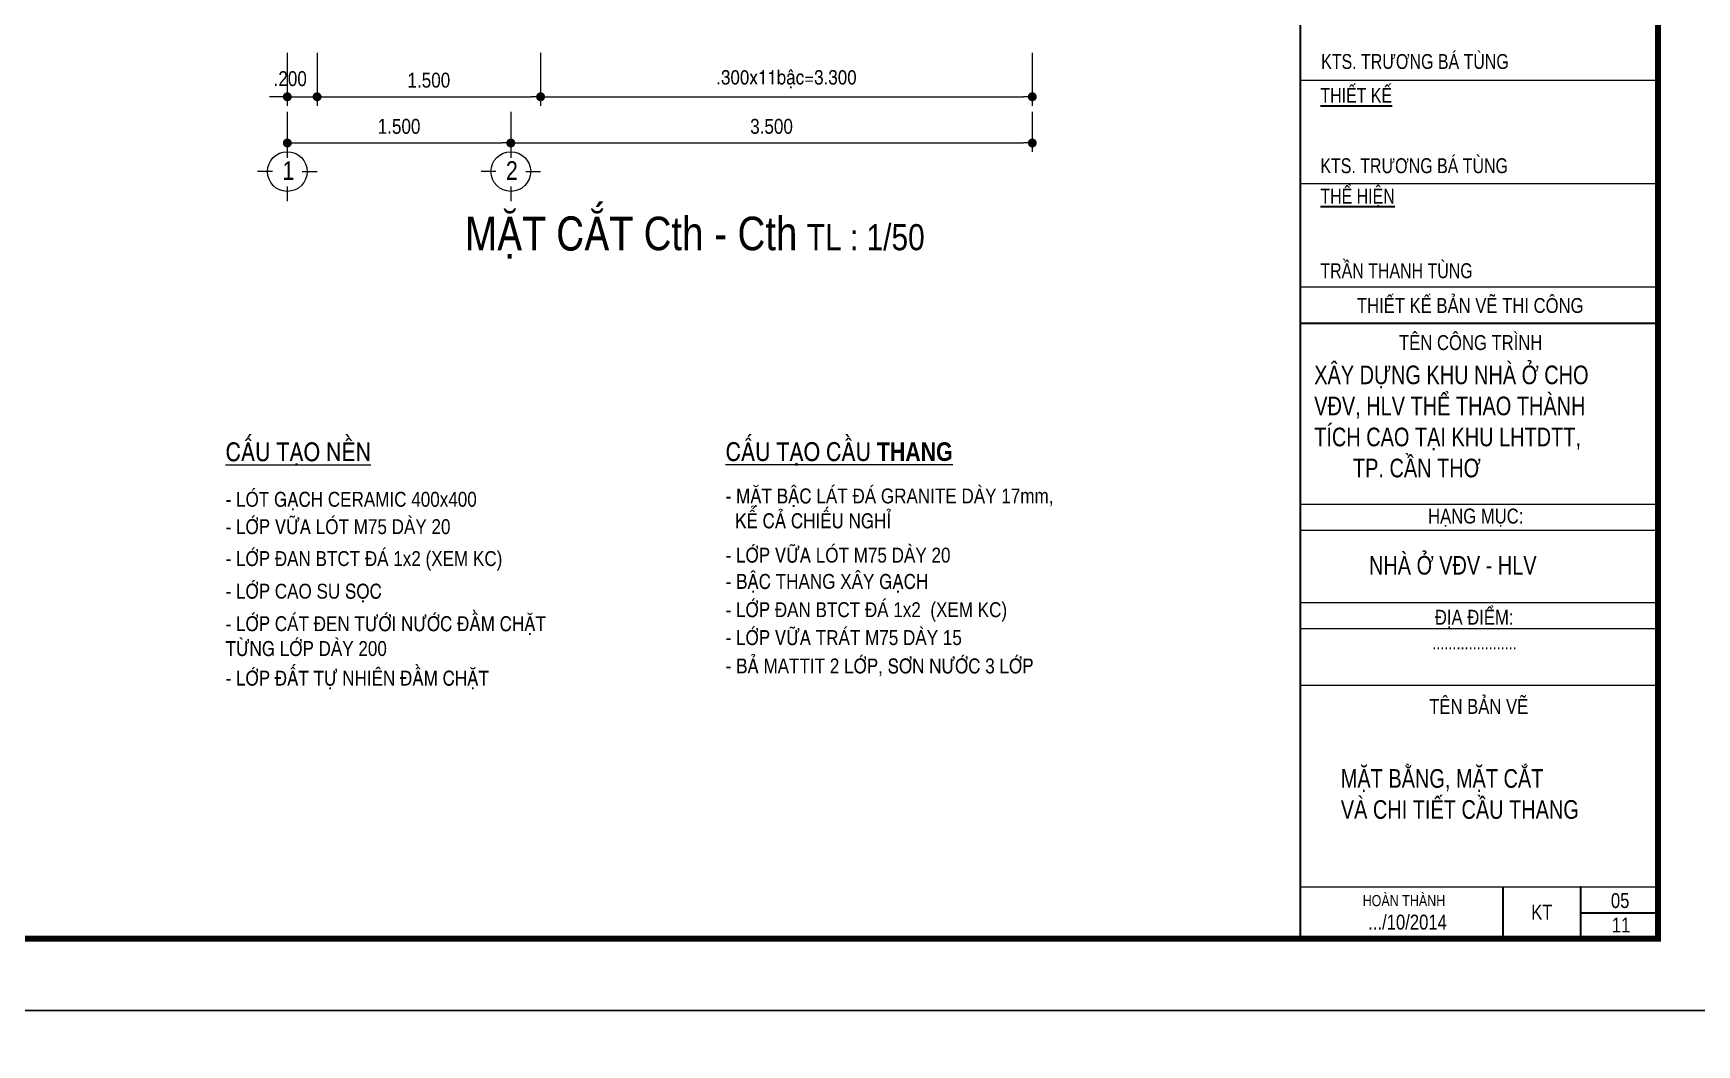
# Model space of a CAD drawing. Header units: millimetres. Extents: x 100 to 288, y -65 to 177.
# Drawn here: x 138.94 to 161.27, y 87.28 to 100.87 of the extents above; entities that cross this region are included whole.
import ezdxf

# ---------------------------------------------------------------- set-up
doc = ezdxf.new("R2010")
doc.units = ezdxf.units.MM
doc.header["$LTSCALE"] = 0.3
doc.header["$MEASUREMENT"] = 0
doc.header["$PDMODE"] = 2
doc.layers.get('0').update_dxf_attribs({"linetype": 'CONTINUOUS', "lineweight": 13})
doc.layers.get('DEFPOINTS').update_dxf_attribs({"linetype": 'CONTINUOUS', "lineweight": 13})
for name, color, linetype in [('CHU', 3, 'CONTINUOUS'), ('LAYER 1', 1, 'CONTINUOUS'), ('LAYER 7', 7, 'CONTINUOUS'), ('LAYER1', 1, 'CONTINUOUS'), ('LAYER5', 5, 'CONTINUOUS'), ('LAYER7', 7, 'CONTINUOUS')]:
    doc.layers.add(name, color=color, linetype=linetype)
doc.styles.add('HELVE-KT', font='VHELVCN.TTF')
doc.styles.add('VNI - HELVE', font='VBOOKMN.TTF', dxfattribs={"width": 0.8})
doc.dimstyles.new('1-50', dxfattribs={"dimtxt": 0.2, "dimasz": 0.12, "dimexe": 0.12, "dimexo": 0.2, "dimgap": 0.12, "dimtad": 1, "dimdec": 3, "dimlfac": 0.5, "dimzin": 4, "dimdsep": 46, "dimtxsty": 'HELVE-KT', "dimblk1": 'DOT', "dimblk2": 'DOT', "dimsah": 1, "dimcen": -0.18, "dimadec": 3, "dimazin": 0, "dimtfac": 1, "dimtdec": 3, "dimtmove": 2, "dimatfit": 3, "dimldrblk": 'DOT', "dimfxl": 0, "dimtolj": 1, "dimtzin": 4, "dimarcsym": 0})

# ---------------------------------------------------------------- blocks, each defined once
blk = doc.blocks.new('AAEER')
at = {"linetype": 'Continuous', "ltscale": 0.08}
h = blk.add_hatch(color=8, dxfattribs=at)
h.paths.add_polyline_path([(377.886318166303, 656.9491781249252), (377.886318166303, 657.082786381938), (377.3656315149982, 656.7821678036448), (377.3656315149982, 656.180930647065), (377.4234855873652, 656.1475285828096), (377.4234855873661, 656.681961610876)])
h.paths.add_polyline_path([(377.886318166303, 656.8823739964137), (377.4813396597381, 656.6485595466302), (377.481339659737, 656.1809306470659), (377.6549018768403, 656.0807244542896), (377.6549018768403, 656.4815492253506), (377.7706100215726, 656.5483533538509), (377.7706100215746, 656.0139203257788), (377.886318166303, 655.9471161972748)])
blk.add_hatch(color=8, dxfattribs=at).paths.add_polyline_path([(378.1177344557772, 656.4815492253506), (378.002026311043, 656.5483533538528), (378.002026311043, 656.013920325777), (377.886318166303, 655.9471161972748), (377.886318166303, 655.8803120687633), (378.3491507452455, 656.1475285828105), (378.3491507452455, 656.681961610876), (377.886318166303, 656.9491781249243), (377.886318166303, 656.8823739964117), (378.2912966728774, 656.6485595466302), (378.2912966728793, 656.1809306470659), (378.1177344557772, 656.0807244542905)])
for p, q in [((377.886318166303, 656.9491781249243), (377.4234855873652, 656.681961610876)), ((377.886318166303, 657.082786381938), (377.886318166303, 656.9491781249243)), ((377.886318166303, 657.082786381938), (377.886318166303, 655.8803120687633)), ((377.886318166303, 656.9491781249243), (378.3491507452455, 656.681961610876)), ((377.886318166303, 656.8823739964117), (377.4813396597381, 656.6485595466302)), ((377.886318166303, 656.8823739964117), (377.886318166303, 655.9471161972748)), ((377.886318166303, 656.8823739964117), (378.2912966728774, 656.6485595466302)), ((377.4234855873652, 656.681961610876), (377.4234855873652, 656.1475285828012)), ((377.4813396597381, 656.6485595466302), (377.4813396597381, 656.1809306470659)), ((377.6549018768403, 656.4815492253506), (377.7706100215746, 656.5483533538528)), ((377.6549018768403, 656.4815492253506), (377.6549018768403, 656.0807244542896)), ((377.7706100215746, 656.5483533538528), (377.7706100215746, 656.013920325777)), ((378.1177344557772, 656.4815492253506), (378.002026311043, 656.5483533538528)), ((378.002026311043, 656.5483533538528), (378.002026311043, 656.013920325777)), ((378.1177344557772, 656.4815492253506), (378.1177344557772, 656.0807244542896)), ((378.2912966728774, 656.6485595466302), (378.2912966728774, 656.1809306470659)), ((378.3491507452455, 656.681961610876), (378.3491507452455, 656.1475285828012))]:
    blk.add_line(p, q, dxfattribs=at)
blk.add_lwpolyline([(377.3656315149982, 656.1809306470659), (377.886318166303, 655.8803120687633), (378.4070048176118, 656.1809306470659), (378.4070048176118, 656.7821678036448), (377.886318166303, 657.082786381938), (377.3656315149982, 656.7821678036448)], close=True, dxfattribs=at)
for points in [[(377.4813396597381, 656.1809306470659), (377.6549018768403, 656.0807244542896)], [(378.2912966728774, 656.1809306470659), (378.1177344557772, 656.0807244542896)], [(377.7706100215746, 656.013920325777), (377.886318166303, 655.9471161972748)], [(378.002026311043, 656.013920325777), (377.886318166303, 655.9471161972748)]]:
    blk.add_lwpolyline(points, dxfattribs=at)
for points in [[(375.5653939363617, 643.5276249342345), (380.365002550594, 643.5276249342345)], [(375.5653939363617, 643.1804386046465), (380.365002550594, 643.1804386046465)], [(375.5653939363617, 642.2081432639716), (380.365002550594, 642.2081432639716)], [(375.5653939363617, 641.8609569343836), (380.365002550594, 641.8609569343836)]]:
    blk.add_lwpolyline(points)
at = {"layer": 'LAYER 7', "lineweight": 35}
for points in [[(375.5653939363617, 664.9141209166158), (380.365002550594, 664.9141209166158)], [(376.4691956267597, 663.4559383323461), (376.4691956267597, 664.9141209166158)], [(375.5653939363617, 664.4280600551926), (380.365002550594, 664.4280600551926)], [(375.5653939363617, 663.9419991937693), (380.365002550594, 663.9419991937693)], [(375.5653939363617, 645.9577473211094), (380.365002550594, 645.9577473211094)], [(378.2818845730659, 638.3890853360901), (378.2818845730659, 637.694712676914)], [(379.32344356183, 638.3890853360901), (379.32344356183, 638.3890853360901), (379.32344356183, 637.694712676914)], [(379.32344356183, 638.041899006502), (380.3650025505941, 638.041899006502)]]:
    blk.add_lwpolyline(points, dxfattribs=at)
at = {"layer": 'LAYER7', "const_width": 0.02777490636704263}
blk.add_lwpolyline([(380.365002550594, 665.4696190439568), (375.5653939363617, 665.4696190439568), (375.5653939363617, 637.694712676914), (380.365002550594, 637.694712676914)], close=True, dxfattribs=at)
at = {"layer": 'LAYER7'}
for points, const_width in [([(375.5653939363617, 663.4559383323461), (380.365002550594, 663.4559383323461)], 0.01735931647940165), ([(375.5653939363617, 661.7120066844059), (380.365002550594, 661.7120066844059)], 0.01735931647940165), ([(375.5653939363617, 660.1118887068777), (380.365002550594, 660.1118887068777)], 0.01735931647940165), ([(375.5653939363617, 658.5119570589376), (380.365002550594, 658.5119570589376)], 0.02123113842696838), ([(375.5653939363617, 654.3457211038814), (380.365002550594, 654.3457211038814)], 0.01735931647940165), ([(375.5653939363617, 651.9987894559412), (380.365002550594, 651.9987894559412)], 0.01735931647940165), ([(375.5653939363617, 650.6100441375891), (380.365002550594, 650.6100441375891)], 0.01735931647940165), ([(375.5653939363617, 649.2212988192368), (380.365002550594, 649.2212988192368)], 0.01735931647940165), ([(375.5653939363617, 647.8325535008847), (380.365002550594, 647.8325535008847)], 0.01735931647940165), ([(375.5653939363617, 646.4438081825326), (380.365002550594, 646.4438081825326)], 0.01735931647940165), ([(375.5653939363617, 641.0971387068768), (380.3650025505941, 641.0971387068768)], 0.01735931647940165), ([(375.5653939363617, 638.3890853360901), (380.3650025505941, 638.3890853360901)], 0.01735931647940165)]:
    blk.add_lwpolyline(points, dxfattribs=dict(at, const_width=const_width))
at = {"layer": 'LAYER 7', "lineweight": 35, "attachment_point": 1, "style": 'VNI - HELVE'}
for s, insert, char_height, width in [('CHÆNH SÖÛA', (375.8332029292056, 665.3272989465459), 0.2, 5.319651437037056), ('LAÀN 1', (375.6955398481256, 664.7609260855751), 0.2, 5.319651437037056), ('LAÀN 2', (375.6955398481256, 664.2748652241519), 0.2, 5.319651437037056), ('LAÀN 3', (375.6955398481256, 663.7888043627286), 0.2, 5.319651437037056), ('GHI CHUÙ:', (375.8332029292056, 663.2356066635065), 0.2, 5.319651437037056), ('CHUÛ ÑAÀU TÖ:', (375.8332029292056, 661.556294942669), 0.2, 5.319651437037056), ('.........', (375.8332029292056, 659.9103534452232), 0.2, 5.319651437037056), ('...........................', (377.1876373329066, 658.873225044723), 0.2, 5.319651437037056), ('{\\LP.GIAÙM ÑOÁC}', (375.8332029292056, 654.2050332073588), 0.2, 5.319651437037056), ('KS. PHAÏM VAÊN HOAN', (375.8332029292056, 652.2766437240238), 0.2, 5.319651437037056), ('{\\LCHUÛ NHIEÄM}', (375.8332029292056, 651.9123284381957), 0.2, 5.319651437037056), ('KTS. TRÖÔNG BAÙ TUØNG', (375.8278857277228, 650.9565217379445), 0.2, 5.319651437037056), ('{\\LCHUÛ TRÌ + KIEÅM}', (375.8332029292056, 650.5417034128395), 0.2, 5.319651437037056), ('KTS. TRÖÔNG BAÙ TUØNG', (375.8438373321713, 649.5730900044595), 0.2, 5.319651437037056), ('{\\LTHIEÁT KEÁ}', (375.8332029292056, 649.1184595112361), 0.2, 5.319651437037056), ('KTS. TRÖÔNG BAÙ TUØNG', (375.8332029292056, 648.1737181598198), 0.2, 5.319651437037056), ('{\\LTHEÅ HIEÄN}', (375.8332029292056, 647.7653482935236), 0.2, 5.319651437037056), ('TRAÀN THANH TUØNG', (375.8332029292056, 646.7637197888928), 0.2, 5.319651437037056), ('{\\fVNI-Helve|b0|i0|c0|p2;THIEÁT KEÁ BAÛN VEÕ THI COÂNG}', (376.3233076606884, 646.2968614568005), 0.2, 5.319651437037056), ('{\\fVNI-Helve|b0|i0|c0|p2;TEÂN COÂNG TRÌNH}', (376.8890061528186, 645.7988848730711), 0.2, 5.319651437037056), ('XAÂY DÖÏNG KHU NHAØ ÔÛ CHO\\PVÑV, HLV THEÅ THAO THAØNH \\PTÍCH CAO TAÏI KHU LHTDTT, \\P       TP. CAÀN THÔ', (375.7504613568051, 645.3900424157804), 0.25, 7.090826962919878), ('{\\fVNI-Helve|b0|i0|c0|p2;HAÏNG MUÏC:}', (377.2789159943737, 643.4693551977795), 0.2, 5.319651437037056), ('NHAØ ÔÛ VÑV - HLV', (376.4853092423511, 642.8338275034121), 0.25, 7.090826962919878), ('{\\fVNI-Helve|b0|i0|c0|p2;ÑÒA ÑIEÅM:}', (377.3699880269621, 642.1107145422563), 0.2, 5.319651437037056), ('{\\fVNI-Helve|b0|i0|c0|p2;.....................}', (377.3365559125365, 641.7537495037329), 0.1735931647940165, 5.319651437037056), ('{\\fVNI-Helve|b0|i0|c0|p2;TEÂN BAÛN VEÕ}', (377.294427369965, 640.9136485452417), 0.2, 5.319651437037056), ('{\\fVNI-Helve|b0|i0|c0|p2;HOAØN THAØNH}', (376.4007292968276, 638.2816567547547), 0.15, 5.319651437037056), ('{\\fVNI-Helve|b0|i0|c0|p2;.../10/2014}', (376.47491748998, 638.0171956908335), 0.2, 5.319651437037056), ('{\\fVNI-Helve|b0|i0|c0|p2;KT}', (378.6630756623073, 638.1509095832259), 0.2, 5.319651437037056), ('{\\fVNI-Helve|b0|i0|c0|p2;11}', (379.745477297655, 637.9784059846249), 0.2, 5.319651437037056)]:
    blk.add_mtext(s, dxfattribs=dict(at, insert=insert, char_height=char_height, width=width))
at = {"layer": 'LAYER5', "attachment_point": 1, "style": 'VNI - HELVE'}
for s, insert, char_height, width in [('{\\H0.9774x;CTY COÅ PHAÀN TÖ VAÁN & XAÂY DÖÏNG} ', (375.8045070003477, 658.1765917504084), 0.1989110602132134, 4.679844572089714), ('TRUNG NAM', (376.7870418568635, 657.7285996511825), 0.2777490636704263, 3.592961887640782), ('{\\fVNI-Helve|b0|i0|c0|p2;C13-C15, ÑÖÔØNG SOÁ 2, LOÂ SOÁ 8A, PHÖÔØNG HÖNG THAÏNH, \\P                       QUAÄN CAÙI RAÊNG,  TP. CAÀN THÔ}', (375.9118951727501, 655.5977020354022), 0.1249870786516918, 8.02419840725928), ('{\\fVNI-Helve|b0|i0|c0|p2;ÑT: 0710. 37 36 930, FAX: 0710. 37 36 940}', (376.4839384364711, 655.0397327236726), 0.1249870786516918, 8.02419840725928), ('{\\fVNI-Helve|b0|i0|c0|p2;Email: trungnamcantho@yahoo.com.vn}', (376.7061297652959, 654.8033551571298), 0.1249870786516918, 8.02419840725928)]:
    blk.add_mtext(s, dxfattribs=dict(at, insert=insert, char_height=char_height, width=width))
blk = doc.blocks.new('_DOT')
at = {"color": 0, "linetype": 'ByBlock'}
blk.add_line((-0.5, 0), (-1, 0), dxfattribs=at)
at = {"color": 0, "linetype": 'ByBlock', "const_width": 0.5}
blk.add_lwpolyline([(-0.25, 0, 1), (0.25, 0, 1)], format="xyb", close=True, dxfattribs=at)
blk = doc.blocks.new('*D143')
at = {"layer": 'DEFPOINTS', "color": 0, "lineweight": -2, "ltscale": 5}
for p in [(142.3497843464073, 100.0125030234377), (145.3497843464073, 100.0125030234377), (145.3497843464073, 99.39201796066857)]:
    blk.add_point(p, dxfattribs=at)
at = {"layer": 'LAYER 1', "color": 0, "lineweight": -2, "ltscale": 5}
for p, q in [((142.3497843464073, 99.81250302343771), (142.3497843464073, 99.27201796066856)), ((145.3497843464073, 99.81250302343771), (145.3497843464073, 99.27201796066856)), ((142.4697843464073, 99.39201796066857), (145.2297843464073, 99.39201796066857))]:
    blk.add_line(p, q, dxfattribs=at)
at = {"layer": 'LAYER 1', "color": 0, "lineweight": -2, "ltscale": 5, "xscale": 0.12, "yscale": 0.12, "zscale": 0.12, "rotation": 180}
blk.add_blockref('_DOT', (142.3497843464073, 99.39201796066857), dxfattribs=at)
at = {"layer": 'LAYER 1', "color": 0, "lineweight": -2, "ltscale": 5, "xscale": 0.12, "yscale": 0.12, "zscale": 0.12}
blk.add_blockref('_DOT', (145.3497843464073, 99.39201796066857), dxfattribs=at)
at = {"layer": 'LAYER 1', "color": 0, "ltscale": 5, "insert": (143.8497843464073, 99.6141512940019), "char_height": 0.2, "attachment_point": 5, "style": 'HELVE-KT'}
blk.add_mtext('\\A1;1.500', dxfattribs=at)
blk = doc.blocks.new('*D144')
at = {"layer": 'DEFPOINTS', "color": 0, "lineweight": -2, "ltscale": 5}
for p in [(142.3497843464073, 100.8025344869858), (142.7497843464306, 100.8025344869858), (142.7497843464306, 100.0125030234377)]:
    blk.add_point(p, dxfattribs=at)
at = {"layer": 'LAYER 1', "color": 0, "lineweight": -2, "ltscale": 5}
for p, q in [((142.3497843464073, 100.6025344869858), (142.3497843464073, 99.89250302343771)), ((142.7497843464306, 100.6025344869858), (142.7497843464306, 99.89250302343771)), ((142.2297843464073, 100.0125030234377), (142.1097843464073, 100.0125030234377)), ((142.3497843464073, 100.0125030234377), (142.7497843464306, 100.0125030234377)), ((142.8697843464306, 100.0125030234377), (142.9897843464306, 100.0125030234377))]:
    blk.add_line(p, q, dxfattribs=at)
at = {"layer": 'LAYER 1', "color": 0, "lineweight": -2, "ltscale": 5, "xscale": 0.12, "yscale": 0.12, "zscale": 0.12}
blk.add_blockref('_DOT', (142.3497843464073, 100.0125030234377), dxfattribs=at)
at = {"layer": 'LAYER 1', "color": 0, "lineweight": -2, "ltscale": 5, "xscale": 0.12, "yscale": 0.12, "zscale": 0.12, "rotation": 180}
blk.add_blockref('_DOT', (142.7497843464306, 100.0125030234377), dxfattribs=at)
at = {"layer": 'LAYER 1', "color": 0, "ltscale": 5, "insert": (142.3887598725931, 100.254986894961), "char_height": 0.2, "attachment_point": 5, "style": 'HELVE-KT'}
blk.add_mtext('\\A1;.200', dxfattribs=at)
blk = doc.blocks.new('*D145')
at = {"layer": 'DEFPOINTS', "color": 0, "lineweight": -2, "ltscale": 5}
for p in [(142.7497843464306, 100.8025344869858), (145.7497843463142, 100.8025344869858), (145.7497843463142, 100.0125030234377)]:
    blk.add_point(p, dxfattribs=at)
at = {"layer": 'LAYER 1', "color": 0, "lineweight": -2, "ltscale": 5}
for p, q in [((142.7497843464306, 100.6025344869858), (142.7497843464306, 99.89250302343771)), ((145.7497843463142, 100.6025344869858), (145.7497843463142, 99.89250302343771)), ((142.8697843464306, 100.0125030234377), (145.6297843463142, 100.0125030234377))]:
    blk.add_line(p, q, dxfattribs=at)
at = {"layer": 'LAYER 1', "color": 0, "lineweight": -2, "ltscale": 5, "xscale": 0.12, "yscale": 0.12, "zscale": 0.12, "rotation": 180}
blk.add_blockref('_DOT', (142.7497843464306, 100.0125030234377), dxfattribs=at)
at = {"layer": 'LAYER 1', "color": 0, "lineweight": -2, "ltscale": 5, "xscale": 0.12, "yscale": 0.12, "zscale": 0.12}
blk.add_blockref('_DOT', (145.7497843463142, 100.0125030234377), dxfattribs=at)
at = {"layer": 'LAYER 1', "color": 0, "ltscale": 5, "insert": (144.2497843463724, 100.234636356771), "char_height": 0.2, "attachment_point": 5, "style": 'HELVE-KT'}
blk.add_mtext('\\A1;1.500', dxfattribs=at)
blk = doc.blocks.new('*D146')
at = {"layer": 'DEFPOINTS', "color": 0, "lineweight": -2, "ltscale": 5}
for p in [(145.7497843463142, 100.8025344869858), (152.3497843460581, 100.8025344869858), (152.3497843460581, 100.0125030234377)]:
    blk.add_point(p, dxfattribs=at)
at = {"layer": 'LAYER 1', "color": 0, "lineweight": -2, "ltscale": 5}
for p, q in [((145.7497843463142, 100.6025344869858), (145.7497843463142, 99.89250302343771)), ((152.3497843460581, 100.6025344869858), (152.3497843460581, 99.89250302343771)), ((145.8697843463142, 100.0125030234377), (152.2297843460581, 100.0125030234377))]:
    blk.add_line(p, q, dxfattribs=at)
at = {"layer": 'LAYER 1', "color": 0, "lineweight": -2, "ltscale": 5, "xscale": 0.12, "yscale": 0.12, "zscale": 0.12, "rotation": 180}
blk.add_blockref('_DOT', (145.7497843463142, 100.0125030234377), dxfattribs=at)
at = {"layer": 'LAYER 1', "color": 0, "lineweight": -2, "ltscale": 5, "xscale": 0.12, "yscale": 0.12, "zscale": 0.12}
blk.add_blockref('_DOT', (152.3497843460581, 100.0125030234377), dxfattribs=at)
at = {"layer": 'LAYER 1', "color": 0, "ltscale": 5, "insert": (149.0497843461861, 100.2531696901044), "char_height": 0.2, "attachment_point": 5, "style": 'HELVE-KT'}
blk.add_mtext('\\A1;.300x11baäc=3.300', dxfattribs=at)
blk = doc.blocks.new('*D147')
at = {"layer": 'DEFPOINTS', "color": 0, "lineweight": -2, "ltscale": 5}
for p in [(145.3497843464073, 100.0125030234377), (152.3497843460581, 100.0125030234377), (152.3497843460581, 99.39201796066857)]:
    blk.add_point(p, dxfattribs=at)
at = {"layer": 'LAYER 1', "color": 0, "lineweight": -2, "ltscale": 5}
for p, q in [((145.3497843464073, 99.81250302343771), (145.3497843464073, 99.27201796066856)), ((152.3497843460581, 99.81250302343771), (152.3497843460581, 99.27201796066856)), ((145.4697843464073, 99.39201796066857), (152.2297843460581, 99.39201796066857))]:
    blk.add_line(p, q, dxfattribs=at)
at = {"layer": 'LAYER 1', "color": 0, "lineweight": -2, "ltscale": 5, "xscale": 0.12, "yscale": 0.12, "zscale": 0.12, "rotation": 180}
blk.add_blockref('_DOT', (145.3497843464073, 99.39201796066857), dxfattribs=at)
at = {"layer": 'LAYER 1', "color": 0, "lineweight": -2, "ltscale": 5, "xscale": 0.12, "yscale": 0.12, "zscale": 0.12}
blk.add_blockref('_DOT', (152.3497843460581, 99.39201796066857), dxfattribs=at)
at = {"layer": 'LAYER 1', "color": 0, "ltscale": 5, "insert": (148.8497843462327, 99.6141512940019), "char_height": 0.2, "attachment_point": 5, "style": 'HELVE-KT'}
blk.add_mtext('\\A1;3.500', dxfattribs=at)

msp = doc.modelspace()

# ---------------------------------------------------------------- linework, layer by layer
at = {"layer": 'CHU'}
for points in [[(142.3497843464073, 99.39201796072678), (142.3497843464073, 99.19201796077334)], [(145.3497843464073, 99.39201796072678), (145.3497843464073, 99.19201796077334)], [(142.1497843463957, 99.00868462742449), (141.9497843464131, 99.00868462742449)], [(142.5497843464044, 99.00868462742449), (142.7497843464015, 99.00868462742449)], [(145.1497843463957, 99.00868462742449), (144.9497843464131, 99.00868462742449)], [(145.5497843464044, 99.00868462742449), (145.7497843464015, 99.00868462742449)], [(142.3497843464073, 98.80868462747105), (142.3497843464073, 98.6086846274012)], [(145.3497843464073, 98.80868462747105), (145.3497843464073, 98.6086846274012)]]:
    msp.add_lwpolyline(points, dxfattribs=at)
for centre in [(142.3497843464073, 99.00868462742449), (145.3497843464073, 99.00868462742449)]:
    msp.add_circle(centre, 0.2666666666666667, dxfattribs=at)
at = {"layer": 'DEFPOINTS', "linetype": 'Continuous', "ltscale": 0.08}
for points in [[(119.7488477759697, 87.74536220474533), (161.7488477759697, 87.74536220474533), (161.7488477759697, 117.445362204757), (119.7488477759697, 117.445362204757)], [(119.7488477759697, 58.04536220473369), (161.7488477759697, 58.04536220473369), (161.7488477759697, 87.74536220474533), (119.7488477759697, 87.74536220474533)]]:
    msp.add_lwpolyline(points, close=True, dxfattribs=at)
at = {"layer": 'LAYER7', "linetype": 'Continuous', "const_width": 0.08}
msp.add_lwpolyline([(160.7488477759697, 116.482815388312), (121.5488477759726, 116.482815388312), (121.5488477759726, 88.7079090212485), (160.7488477759697, 88.7079090212485)], close=True, dxfattribs=at)

# ---------------------------------------------------------------- block references
at = {"layer": 'LAYER 7', "linetype": 'Continuous'}
msp.add_blockref('AAEER', (-219.6161547746225, -548.9868036556743), dxfattribs=at)

# ---------------------------------------------------------------- texts
at = {"layer": 'LAYER 1', "linetype": 'Continuous', "ltscale": 0.4, "insert": (144.7354733499895, 98.40232373698757), "char_height": 0.2, "width": 10.80904279272585, "attachment_point": 1, "style": 'HELVE-KT'}
msp.add_mtext('{\\H2.25x;MAËT CAÉT Cth - Cth}  {\\H1.75x;TL : 1/50}', dxfattribs=at)
at = {"layer": 'LAYER 7', "lineweight": 35, "width": 5.319651437037056, "attachment_point": 1, "style": 'VNI - HELVE'}
for s, insert, char_height in [('MAËT BAÈNG, MAËT CAÉT\\PVAØ CHI TIEÁT CAÀU THANG', (156.4912455810198, 90.9845780266462), 0.25), ('{\\fVNI-Helve|b0|i0|c0|p2;05}', (160.1166644365957, 89.3200409574331), 0.2)]:
    msp.add_mtext(s, dxfattribs=dict(at, insert=insert, char_height=char_height))
at = {"layer": 'LAYER1', "linetype": 'Continuous', "ltscale": 0.05, "char_height": 0.25, "width": 13.09733333333333, "attachment_point": 1, "style": 'HELVE-KT'}
for s, insert in [('1', (142.2846077247021, 99.14722763008115)), ('2', (145.2846077247021, 99.14722763008115))]:
    msp.add_mtext(s, dxfattribs=dict(at, insert=insert))
at = {"layer": 'LAYER1', "attachment_point": 1, "style": 'HELVE-KT'}
for s, insert, char_height, width in [('{\\fVNI-Helve-Condense|b1|i0|c0|p2;\\LCAÁU TAÏO NEÀN }', (141.5213771885253, 95.37075354707392), 0.25, 22.03483699379336), ('{\\fVNI-Helve-Condense|b1|i0|c0|p2;\\LCAÁU TAÏO CAÀU THANG}', (148.2331686428337, 95.37308688040724), 0.25, 22.95295520186809), ('- LOÙT GAÏCH CERAMIC 400x400', (141.5213771885253, 94.70775432888384), 0.2, 22.03483699379336), ('- MAËT BAÄC LAÙT ÑAÙ GRANITE DAØY 17mm,\\P  KEÅ CAÛ CHIEÁU NGHÆ', (148.2331686428337, 94.75266923725506), 0.2, 22.95295520186809), ('- LÔÙP VÖÕA LOÙT M75 DAØY 20', (141.5213771885253, 94.34058561682666), 0.2, 22.03483699379336), ('- LÔÙP VÖÕA LOÙT M75 DAØY 20', (148.2331686428337, 93.95818044289848), 0.2, 22.95295520186809), ('- LÔÙP ÑAN BTCT ÑAÙ 1x2 (XEM KC)', (141.5213771885253, 93.9118870685246), 0.2, 22.03483699379336), ('- BAÄC THANG XAÂY GAÏCH ', (148.2331686428337, 93.60491323897514), 0.2, 22.95295520186809), ('- LÔÙP CAO SU SOÏC', (141.5213771885253, 93.4739871784007), 0.2, 22.03483699379336), ('- LÔÙP CAÙT ÑEN TÖÔÙI NÖÔÙC ÑAÀM CHAËT \\PTÖØNG LÔÙP DAØY 200', (141.5213771885253, 93.03736138925605), 0.2, 22.03483699379336), ('- LÔÙP ÑAN BTCT ÑAÙ 1x2  (XEM KC)', (148.2331686428337, 93.22567709607904), 0.2, 22.95295520186809), ('- LÔÙP VÖÕA TRAÙT M75 DAØY 15', (148.2331686428337, 92.85096078168498), 0.2, 22.95295520186809), ('- BAÛ MATTIT 2 LÔÙP, SÔN NÖÔÙC 3 LÔÙP ', (148.2331686428337, 92.47018172934553), 0.2, 22.95295520186809), ('- LÔÙP ÑAÁT TÖÏ NHIEÂN ÑAÀM CHAËT', (141.5213771885253, 92.30622884863705), 0.2, 22.03483699379336)]:
    msp.add_mtext(s, dxfattribs=dict(at, insert=insert, char_height=char_height, width=width))

# ---------------------------------------------------------------- dimensions: what is measured, and where the dimension line sits
at = {"layer": 'LAYER 1', "ltscale": 5}
dim = msp.add_linear_dim(base=(142.7497843464306, 100.0125030234377), p1=(142.3497843464073, 100.8025344869858), p2=(142.7497843464306, 100.8025344869858), dimstyle='1-50', dxfattribs=at)
dim.commit()
dim.dimension.update_dxf_attribs({"geometry": '*D144', "text_midpoint": (142.3887598725931, 100.254986894961), "dimtype": 160})
for base, p1, p2, picture, middle in [((145.7497843463142, 100.0125030234377), (142.7497843464306, 100.8025344869858), (145.7497843463142, 100.8025344869858), '*D145', (144.2497843463724, 100.234636356771)), ((152.3497843460581, 99.39201796066857), (145.3497843464073, 100.0125030234377), (152.3497843460581, 100.0125030234377), '*D147', (148.8497843462327, 99.6141512940019))]:
    dim = msp.add_linear_dim(base=base, p1=p1, p2=p2, dimstyle='1-50', dxfattribs=at)
    dim.commit()
    dim.dimension.update_dxf_attribs({"geometry": picture, "text_midpoint": middle})
dim = msp.add_linear_dim(base=(152.3497843460581, 100.0125030234377), p1=(145.7497843463142, 100.8025344869858), p2=(152.3497843460581, 100.8025344869858), text='.300x11baäc=<>', dimstyle='1-50', dxfattribs=at)
dim.commit()
dim.dimension.update_dxf_attribs({"geometry": '*D146', "text_midpoint": (149.0497843461861, 100.2531696901044)})
dim = msp.add_linear_dim(base=(145.3497843464073, 99.39201796066857), p1=(142.3497843464073, 100.0125030234377), p2=(145.3497843464073, 100.0125030234377), angle=180, dimstyle='1-50', dxfattribs=at)
dim.commit()
dim.dimension.update_dxf_attribs({"geometry": '*D143', "text_midpoint": (143.8497843464073, 99.6141512940019)})

doc.saveas('drawing.dxf')
